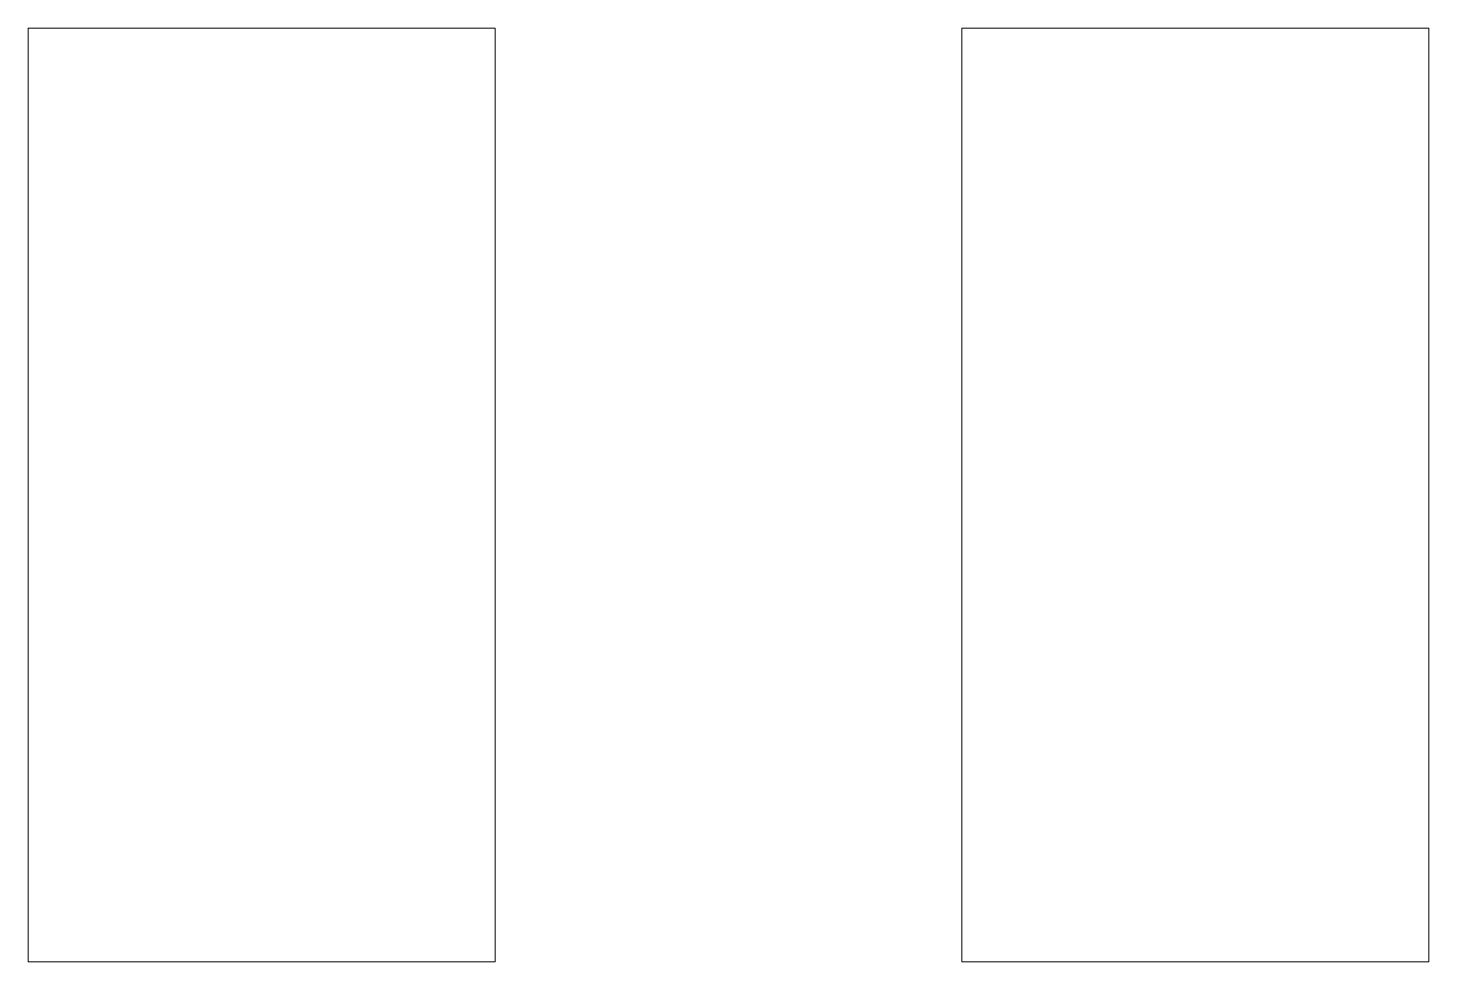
# Model space of a CAD drawing. Header units: inches. Extents: x -9 to 9, y -9.9 to 12.5.
# Drawn here: x 1.875 to 2.25, y 2.75 to 3 of the extents above; entities that cross this region are included whole.
import ezdxf

# ---------------------------------------------------------------- set-up
doc = ezdxf.new("R2010")
doc.units = ezdxf.units.IN
doc.header["$MEASUREMENT"] = 0

msp = doc.modelspace()

# ---------------------------------------------------------------- linework, layer by layer
at = {"color": 7, "linetype": 'Continuous', "lineweight": 15}
for p, q in [((2, 3), (1.875, 3)), ((1.875, 3), (1.875, 2.75)), ((2, 2.75), (2, 3)), ((2.25, 3), (2.125, 3)), ((2.125, 3), (2.125, 2.75)), ((2.25, 2.75), (2.25, 3)), ((1.875, 2.75), (2, 2.75)), ((2.125, 2.75), (2.25, 2.75))]:
    msp.add_line(p, q, dxfattribs=at)

doc.saveas('drawing.dxf')
